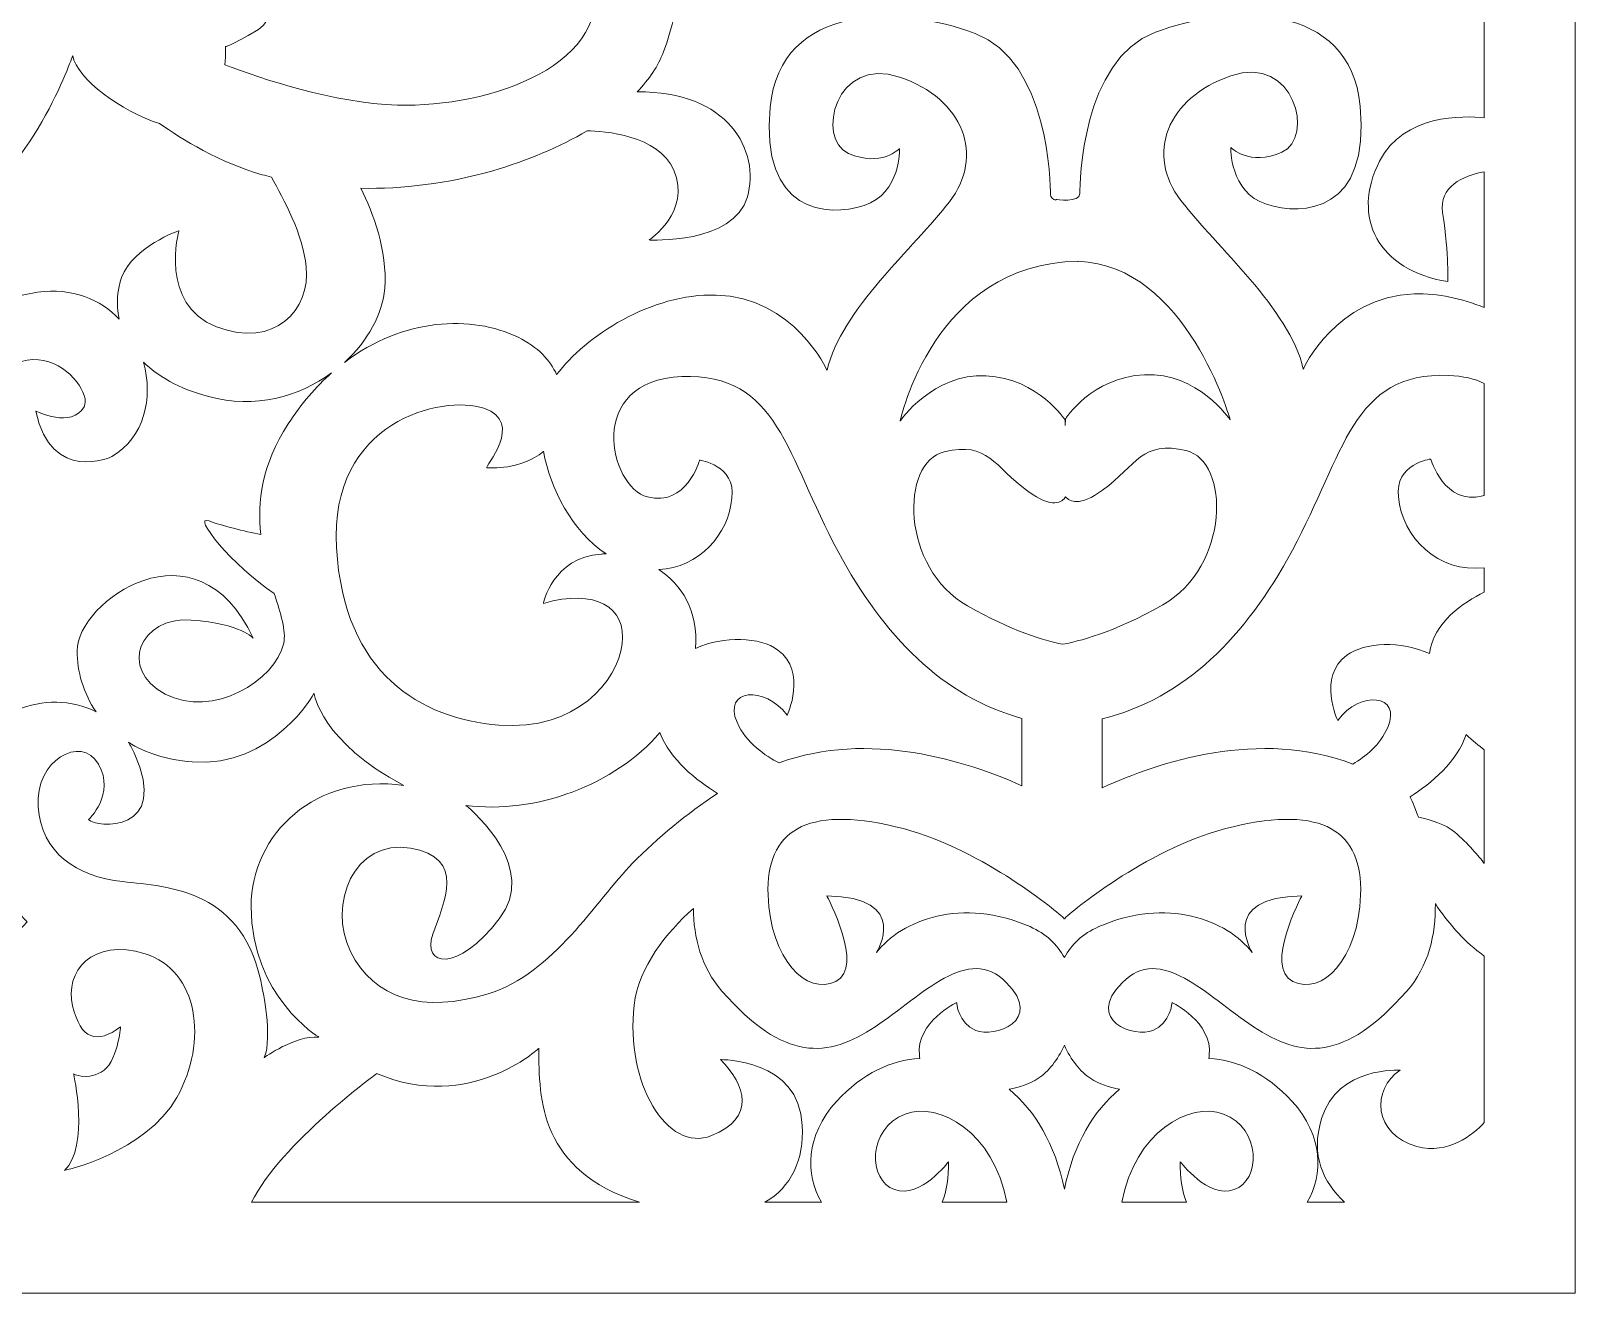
# Model space of a CAD drawing. Header units: centimetres. Extents: x 11.9 to 35.9, y -12.9 to 10.3.
# Drawn here: x 18.739 to 23.257, y -12.938 to -9.247 of the extents above; entities that cross this region are included whole.
import ezdxf

# ---------------------------------------------------------------- set-up
doc = ezdxf.new("R2010")
doc.units = ezdxf.units.CM
doc.header["$MEASUREMENT"] = 0
doc.layers.add('layer 1', color=7, linetype='Continuous')

msp = doc.modelspace()

# ---------------------------------------------------------------- linework, layer by layer
at = {"layer": 'layer 1', "color": 242, "lineweight": 9}
for points, knots in [([(11.89757, 10.312), (11.89757, 10.312), (23.25708, 10.312), (23.25708, 10.312), (23.25708, 10.312), (23.25708, 10.312), (23.25708, -12.93846), (23.25708, -12.93846), (23.25708, -12.93846), (23.25708, -12.93846), (11.89757, -12.93846), (11.89757, -12.93846), (11.89757, -12.93846), (11.89757, -12.93846), (11.89757, 10.312), (11.89757, 10.312)], [0, 0, 0, 0, 0.2, 0.2, 0.2, 0.2, 0.4, 0.4, 0.4, 0.4, 0.6, 0.6, 0.6, 0.6, 1, 1, 1, 1]), ([(22.99136, -8.97081), (22.99136, -8.97081), (22.99136, -9.50052), (22.99136, -9.50052), (22.99136, -9.50052), (22.93196, -9.4946), (22.75484, -9.4895), (22.68506, -9.62712), (22.68506, -9.62712), (22.60067, -9.79367), (22.68121, -9.94713), (22.88456, -9.97978), (22.88456, -9.97978), (22.88456, -9.97978), (22.8884, -9.90793), (22.86923, -9.77735), (22.86923, -9.77735), (22.85811, -9.70166), (22.92941, -9.67089), (22.99136, -9.65843), (22.99136, -9.65843), (22.99136, -9.65843), (22.99136, -10.05587), (22.99136, -10.05587), (22.99136, -10.05587), (22.92619, -10.02948), (22.85601, -10.01371), (22.78656, -10.01586), (22.78656, -10.01586), (22.55758, -10.02292), (22.46184, -10.23555), (22.46184, -10.23555), (22.46184, -10.23555), (22.42023, -10.05837), (22.2079, -9.8777), (22.10381, -9.74301), (22.10381, -9.74301), (21.99974, -9.60836), (22.06217, -9.44183), (22.24953, -9.37807), (22.24953, -9.37807), (22.43689, -9.31428), (22.49517, -9.55877), (22.39941, -9.60128), (22.39941, -9.60128), (22.30365, -9.64381), (22.24953, -9.58712), (22.24953, -9.58712), (22.24953, -9.58712), (22.24953, -9.58712), (22.24537, -9.71821), (22.35361, -9.75362), (22.35361, -9.75362), (22.46184, -9.78907), (22.65754, -9.7749), (22.62839, -9.46663), (22.62839, -9.46663), (22.59925, -9.15834), (22.24537, -9.169), (22.02886, -9.2505), (22.02886, -9.2505), (21.81237, -9.332), (21.80822, -9.69343), (21.80822, -9.72174), (21.80822, -9.72174), (21.80822, -9.75012), (21.73747, -9.73947), (21.73747, -9.73947), (21.73747, -9.73947), (21.73747, -9.73947), (21.73814, -9.74177), (21.73814, -9.74177), (21.73814, -9.74177), (21.72872, -9.73897), (21.7219, -9.73392), (21.7219, -9.72515), (21.7219, -9.72515), (21.7219, -9.69683), (21.71774, -9.33538), (21.50125, -9.2539), (21.50125, -9.2539), (21.28475, -9.17241), (20.93089, -9.16174), (20.90176, -9.47002), (20.90176, -9.47002), (20.87259, -9.7783), (21.06826, -9.79248), (21.17648, -9.75704), (21.17648, -9.75704), (21.28475, -9.72163), (21.28058, -9.59049), (21.28058, -9.59049), (21.28058, -9.59049), (21.28058, -9.59049), (21.22649, -9.64721), (21.13074, -9.60471), (21.13074, -9.60471), (21.03497, -9.56213), (21.09326, -9.31764), (21.28058, -9.38141), (21.28058, -9.38141), (21.46795, -9.44523), (21.53038, -9.61178), (21.42631, -9.74641), (21.42631, -9.74641), (21.32224, -9.88107), (21.1099, -10.06178), (21.06826, -10.23893), (21.06826, -10.23893), (21.06826, -10.23893), (20.97249, -10.02634), (20.74355, -10.01923), (20.74355, -10.01923), (20.55493, -10.0134), (20.36063, -10.13983), (20.27707, -10.25191), (20.27707, -10.25191), (20.25826, -10.21035), (20.22292, -10.17138), (20.16407, -10.14275), (20.16407, -10.14275), (20.02812, -10.07666), (19.82857, -10.08572), (19.65639, -10.21601), (19.65639, -10.21601), (19.72442, -10.1538), (19.76824, -10.07448), (19.77405, -9.99918), (19.77405, -9.99918), (19.78256, -9.8889), (19.73953, -9.77767), (19.70416, -9.70701), (19.70416, -9.70701), (19.8263, -9.70902), (19.95757, -9.6936), (20.08991, -9.6554), (20.08991, -9.6554), (20.19237, -9.62586), (20.28678, -9.5858), (20.36608, -9.53865), (20.36608, -9.53865), (20.41466, -9.53958), (20.5757, -9.55067), (20.61958, -9.65419), (20.61958, -9.65419), (20.67152, -9.77649), (20.54772, -9.85807), (20.54772, -9.85807), (20.54772, -9.85807), (20.54772, -9.85807), (20.79527, -9.87166), (20.83518, -9.73235), (20.83518, -9.73235), (20.8736, -9.59837), (20.77909, -9.42045), (20.5126, -9.4251), (20.5126, -9.4251), (20.54811, -9.38787), (20.57446, -9.34857), (20.58947, -9.30821), (20.58947, -9.30821), (20.64364, -9.16289), (20.65194, -9.02825), (20.64364, -8.89008), (20.64364, -8.89008), (20.63527, -8.75188), (20.76852, -8.59954), (20.87259, -8.67746), (20.87259, -8.67746), (20.97669, -8.75542), (20.92672, -8.86172), (20.75603, -8.88651), (20.75603, -8.88651), (20.75603, -8.88651), (20.79348, -8.98931), (20.92256, -8.97864), (20.92256, -8.97864), (20.9687, -8.97486), (21.00464, -8.96109), (21.03077, -8.93769), (21.03077, -8.93769), (21.04166, -8.97185), (21.08749, -9.07456), (21.2533, -9.12888), (21.2533, -9.12888), (21.44514, -9.19166), (21.70465, -9.06254), (21.76258, -8.77359), (21.76258, -8.77359), (21.82059, -9.06254), (22.08, -9.19166), (22.27184, -9.12888), (22.27184, -9.12888), (22.44718, -9.07146), (22.48825, -8.95996), (22.49592, -8.93254), (22.49592, -8.93254), (22.55668, -9.04003), (22.67189, -9.09757), (22.81548, -8.89596), (22.81548, -8.89596), (22.81548, -8.89596), (22.7388, -8.93184), (22.66973, -8.88618), (22.66973, -8.88618), (22.60067, -8.84041), (22.61985, -8.62168), (22.7388, -8.6935), (22.7388, -8.6935), (22.84515, -8.75772), (22.9668, -8.93417), (22.99136, -8.97081)], [0, 0, 0, 0, 0.0185185, 0.0185185, 0.0185185, 0.0185185, 0.037037, 0.037037, 0.037037, 0.037037, 0.0555556, 0.0555556, 0.0555556, 0.0555556, 0.0740741, 0.0740741, 0.0740741, 0.0740741, 0.0925926, 0.0925926, 0.0925926, 0.0925926, 0.1111111, 0.1111111, 0.1111111, 0.1111111, 0.1296296, 0.1296296, 0.1296296, 0.1296296, 0.1481481, 0.1481481, 0.1481481, 0.1481481, 0.1666667, 0.1666667, 0.1666667, 0.1666667, 0.1851852, 0.1851852, 0.1851852, 0.1851852, 0.2037037, 0.2037037, 0.2037037, 0.2037037, 0.2222222, 0.2222222, 0.2222222, 0.2222222, 0.2407407, 0.2407407, 0.2407407, 0.2407407, 0.2592593, 0.2592593, 0.2592593, 0.2592593, 0.2777778, 0.2777778, 0.2777778, 0.2777778, 0.2962963, 0.2962963, 0.2962963, 0.2962963, 0.3148148, 0.3148148, 0.3148148, 0.3148148, 0.3333333, 0.3333333, 0.3333333, 0.3333333, 0.3518519, 0.3518519, 0.3518519, 0.3518519, 0.3703704, 0.3703704, 0.3703704, 0.3703704, 0.3888889, 0.3888889, 0.3888889, 0.3888889, 0.4074074, 0.4074074, 0.4074074, 0.4074074, 0.4259259, 0.4259259, 0.4259259, 0.4259259, 0.4444444, 0.4444444, 0.4444444, 0.4444444, 0.462963, 0.462963, 0.462963, 0.462963, 0.4814815, 0.4814815, 0.4814815, 0.4814815, 0.5, 0.5, 0.5, 0.5, 0.5185185, 0.5185185, 0.5185185, 0.5185185, 0.537037, 0.537037, 0.537037, 0.537037, 0.5555556, 0.5555556, 0.5555556, 0.5555556, 0.5740741, 0.5740741, 0.5740741, 0.5740741, 0.5925926, 0.5925926, 0.5925926, 0.5925926, 0.6111111, 0.6111111, 0.6111111, 0.6111111, 0.6296296, 0.6296296, 0.6296296, 0.6296296, 0.6481481, 0.6481481, 0.6481481, 0.6481481, 0.6666667, 0.6666667, 0.6666667, 0.6666667, 0.6851852, 0.6851852, 0.6851852, 0.6851852, 0.7037037, 0.7037037, 0.7037037, 0.7037037, 0.7222222, 0.7222222, 0.7222222, 0.7222222, 0.7407407, 0.7407407, 0.7407407, 0.7407407, 0.7592593, 0.7592593, 0.7592593, 0.7592593, 0.7777778, 0.7777778, 0.7777778, 0.7777778, 0.7962963, 0.7962963, 0.7962963, 0.7962963, 0.8148148, 0.8148148, 0.8148148, 0.8148148, 0.8333333, 0.8333333, 0.8333333, 0.8333333, 0.8518519, 0.8518519, 0.8518519, 0.8518519, 0.8703704, 0.8703704, 0.8703704, 0.8703704, 0.8888889, 0.8888889, 0.8888889, 0.8888889, 0.9074074, 0.9074074, 0.9074074, 0.9074074, 0.9259259, 0.9259259, 0.9259259, 0.9259259, 0.9444444, 0.9444444, 0.9444444, 0.9444444, 0.962963, 0.962963, 0.962963, 0.962963, 1, 1, 1, 1]), ([(19.64617, -8.92678), (19.58766, -8.9631), (19.50509, -8.97426), (19.40892, -8.93428), (19.40892, -8.93428), (19.40892, -8.93428), (19.49503, -9.18782), (19.40445, -9.24223), (19.40445, -9.24223), (19.3139, -9.29662), (19.30857, -9.29211), (19.30857, -9.29211), (19.30857, -9.29211), (19.30857, -9.29211), (19.30903, -9.31436), (19.30639, -9.34536), (19.30639, -9.34536), (19.41591, -9.38754), (19.62456, -9.45785), (19.81159, -9.46354), (19.81159, -9.46354), (20.0801, -9.47168), (20.4574, -9.3438), (20.38064, -9.07716), (20.38064, -9.07716), (20.30392, -8.81047), (19.94584, -8.81868), (19.86593, -8.88941), (19.86593, -8.88941), (19.78599, -8.96014), (19.84012, -9.12745), (19.84012, -9.12745), (19.84012, -9.12745), (19.84012, -9.12745), (19.66814, -9.07477), (19.64617, -8.92678)], [0, 0, 0, 0, 0.1, 0.1, 0.1, 0.1, 0.2, 0.2, 0.2, 0.2, 0.3, 0.3, 0.3, 0.3, 0.4, 0.4, 0.4, 0.4, 0.5, 0.5, 0.5, 0.5, 0.6, 0.6, 0.6, 0.6, 0.7, 0.7, 0.7, 0.7, 0.8, 0.8, 0.8, 0.8, 1, 1, 1, 1]), ([(17.71829, -10.04415), (17.68783, -10.00935), (17.61393, -9.91342), (17.63004, -9.81744), (17.63004, -9.81744), (17.65022, -9.69725), (17.91753, -9.62856), (18.03355, -9.68007), (18.03355, -9.68007), (18.14959, -9.73159), (18.08904, -9.86039), (18.08904, -9.86039), (18.08904, -9.86039), (18.14148, -9.82771), (18.1618, -9.78955), (18.16294, -9.75072), (18.16294, -9.75072), (18.27551, -9.81581), (18.3997, -9.83849), (18.50928, -9.78639), (18.50928, -9.78639), (18.73841, -9.67759), (18.86096, -9.31929), (18.86096, -9.31929), (18.86096, -9.31929), (18.87359, -9.3876), (19.00346, -9.48152), (19.11514, -9.51753), (19.11514, -9.51753), (19.1788, -9.56223), (19.29291, -9.63331), (19.41567, -9.66719), (19.41567, -9.66719), (19.42455, -9.66963), (19.43346, -9.67196), (19.44257, -9.67419), (19.44257, -9.67419), (19.4788, -9.73914), (19.53454, -9.84152), (19.5443, -9.93652), (19.5443, -9.93652), (19.55724, -10.06199), (19.45205, -10.17729), (19.28202, -10.11206), (19.28202, -10.11206), (19.11199, -10.04688), (19.17188, -9.83091), (19.17188, -9.83091), (19.17188, -9.83091), (19.17188, -9.83091), (19.03788, -9.87677), (19.00407, -9.96801), (19.00407, -9.96801), (18.99216, -10.00009), (18.98723, -10.04375), (18.99739, -10.09001), (18.99739, -10.09001), (18.94229, -10.03203), (18.86102, -9.99664), (18.75835, -10.01094), (18.75835, -10.01094), (18.45067, -10.05389), (18.41582, -10.30961), (18.41582, -10.30961), (18.41582, -10.30961), (18.30256, -10.14275), (17.98027, -9.97228), (17.72333, -10.04268), (17.72333, -10.04268), (17.72162, -10.04315), (17.71997, -10.04366), (17.71829, -10.04415)], [0, 0, 0, 0, 0.0526316, 0.0526316, 0.0526316, 0.0526316, 0.1052632, 0.1052632, 0.1052632, 0.1052632, 0.1578947, 0.1578947, 0.1578947, 0.1578947, 0.2105263, 0.2105263, 0.2105263, 0.2105263, 0.2631579, 0.2631579, 0.2631579, 0.2631579, 0.3157895, 0.3157895, 0.3157895, 0.3157895, 0.3684211, 0.3684211, 0.3684211, 0.3684211, 0.4210526, 0.4210526, 0.4210526, 0.4210526, 0.4736842, 0.4736842, 0.4736842, 0.4736842, 0.5263158, 0.5263158, 0.5263158, 0.5263158, 0.5789474, 0.5789474, 0.5789474, 0.5789474, 0.6315789, 0.6315789, 0.6315789, 0.6315789, 0.6842105, 0.6842105, 0.6842105, 0.6842105, 0.7368421, 0.7368421, 0.7368421, 0.7368421, 0.7894737, 0.7894737, 0.7894737, 0.7894737, 0.8421053, 0.8421053, 0.8421053, 0.8421053, 0.8947368, 0.8947368, 0.8947368, 0.8947368, 1, 1, 1, 1]), ([(21.76499, -10.40037), (21.76499, -10.40037), (21.76558, -10.38146), (21.76558, -10.38146), (21.76558, -10.38146), (21.76558, -10.38146), (21.84159, -10.26051), (21.99685, -10.25209), (21.99685, -10.25209), (22.15212, -10.24365), (22.24795, -10.38423), (22.24795, -10.38423), (22.24795, -10.38423), (22.24795, -10.38423), (22.1216, -9.93184), (21.80254, -9.92044), (21.80254, -9.92044), (21.80254, -9.92044), (21.80254, -9.92059), (21.80254, -9.92059), (21.80254, -9.92059), (21.37864, -9.92657), (21.2822, -10.38764), (21.2822, -10.38764), (21.2822, -10.38764), (21.2822, -10.38764), (21.37801, -10.24709), (21.53328, -10.25549), (21.53328, -10.25549), (21.68857, -10.26395), (21.76451, -10.38485), (21.76451, -10.38485), (21.76451, -10.38485), (21.76451, -10.38485), (21.76499, -10.40037), (21.76499, -10.40037)], [0, 0, 0, 0, 0.1, 0.1, 0.1, 0.1, 0.2, 0.2, 0.2, 0.2, 0.3, 0.3, 0.3, 0.3, 0.4, 0.4, 0.4, 0.4, 0.5, 0.5, 0.5, 0.5, 0.6, 0.6, 0.6, 0.6, 0.7, 0.7, 0.7, 0.7, 0.8, 0.8, 0.8, 0.8, 1, 1, 1, 1]), ([(19.06789, -10.21523), (19.10924, -10.25617), (19.17036, -10.29229), (19.25791, -10.31605), (19.25791, -10.31605), (19.39449, -10.35314), (19.52358, -10.31631), (19.61857, -10.24695), (19.61857, -10.24695), (19.57314, -10.2872), (19.53023, -10.33662), (19.49163, -10.39611), (19.49163, -10.39611), (19.41437, -10.51513), (19.40106, -10.62457), (19.41114, -10.71997), (19.41114, -10.71997), (19.3644, -10.70974), (19.29682, -10.69384), (19.26037, -10.68007), (19.26037, -10.68007), (19.20563, -10.65931), (19.33022, -10.81271), (19.45087, -10.89196), (19.45087, -10.89196), (19.46968, -10.9522), (19.48597, -11.0014), (19.47847, -11.03713), (19.47847, -11.03713), (19.45529, -11.14681), (19.2703, -11.25926), (19.13152, -11.18614), (19.13152, -11.18614), (18.99281, -11.11304), (19.05885, -10.95842), (19.20752, -10.96966), (19.20752, -10.96966), (19.35619, -10.98094), (19.38919, -11.02308), (19.38919, -11.02308), (19.38919, -11.02308), (19.22404, -10.66601), (18.87385, -10.91622), (18.87385, -11.05965), (18.87385, -11.05965), (18.87385, -11.11983), (18.89172, -11.18353), (18.92984, -11.23843), (18.92984, -11.23843), (18.78648, -11.1636), (18.58228, -11.24326), (18.54115, -11.40468), (18.54115, -11.40468), (18.48703, -11.61728), (18.72775, -11.85233), (18.72775, -11.85233), (18.72775, -11.85233), (18.60306, -11.97207), (18.66382, -12.17345), (18.66382, -12.17345), (18.66382, -12.17345), (18.5775, -12.11903), (18.46883, -12.10541), (18.42086, -12.23873), (18.42086, -12.23873), (18.3729, -12.37207), (18.49118, -12.42649), (18.49118, -12.42649), (18.49118, -12.42649), (18.46883, -12.35845), (18.51994, -12.28225), (18.59667, -12.29313), (18.59667, -12.29313), (18.67343, -12.30401), (18.74054, -12.42919), (18.69258, -12.53263), (18.69258, -12.53263), (18.64463, -12.63595), (18.46238, -12.62782), (18.25138, -12.47002), (18.25138, -12.47002), (18.04039, -12.3122), (17.96912, -12.01088), (17.99527, -11.81817), (17.99527, -11.81817), (18.00597, -11.73906), (18.03133, -11.66934), (18.05757, -11.61458), (18.05757, -11.61458), (18.11685, -11.67156), (18.19137, -11.69911), (18.27403, -11.69911), (18.27403, -11.69911), (18.43386, -11.69911), (18.53138, -11.5436), (18.53138, -11.5436), (18.53138, -11.5436), (18.36491, -11.57369), (18.259, -11.51782), (18.18837, -11.38907), (18.18837, -11.38907), (18.11775, -11.26028), (18.19341, -11.13576), (18.3195, -11.01983), (18.3195, -11.01983), (18.44561, -10.90392), (18.50613, -10.50039), (18.50613, -10.50039), (18.50613, -10.50039), (18.6726, -9.99811), (18.92984, -10.28147), (18.89454, -10.34586), (18.89454, -10.34586), (18.85921, -10.41023), (18.75334, -10.35874), (18.75334, -10.35874), (18.75334, -10.35874), (18.79869, -10.57335), (18.97527, -10.49183), (18.97527, -10.49183), (18.97527, -10.49183), (19.07096, -10.43618), (19.09745, -10.31988), (19.06789, -10.21523)], [0, 0, 0, 0, 0.03125, 0.03125, 0.03125, 0.03125, 0.0625, 0.0625, 0.0625, 0.0625, 0.09375, 0.09375, 0.09375, 0.09375, 0.125, 0.125, 0.125, 0.125, 0.15625, 0.15625, 0.15625, 0.15625, 0.1875, 0.1875, 0.1875, 0.1875, 0.21875, 0.21875, 0.21875, 0.21875, 0.25, 0.25, 0.25, 0.25, 0.28125, 0.28125, 0.28125, 0.28125, 0.3125, 0.3125, 0.3125, 0.3125, 0.34375, 0.34375, 0.34375, 0.34375, 0.375, 0.375, 0.375, 0.375, 0.40625, 0.40625, 0.40625, 0.40625, 0.4375, 0.4375, 0.4375, 0.4375, 0.46875, 0.46875, 0.46875, 0.46875, 0.5, 0.5, 0.5, 0.5, 0.53125, 0.53125, 0.53125, 0.53125, 0.5625, 0.5625, 0.5625, 0.5625, 0.59375, 0.59375, 0.59375, 0.59375, 0.625, 0.625, 0.625, 0.625, 0.65625, 0.65625, 0.65625, 0.65625, 0.6875, 0.6875, 0.6875, 0.6875, 0.71875, 0.71875, 0.71875, 0.71875, 0.75, 0.75, 0.75, 0.75, 0.78125, 0.78125, 0.78125, 0.78125, 0.8125, 0.8125, 0.8125, 0.8125, 0.84375, 0.84375, 0.84375, 0.84375, 0.875, 0.875, 0.875, 0.875, 0.90625, 0.90625, 0.90625, 0.90625, 0.9375, 0.9375, 0.9375, 0.9375, 1, 1, 1, 1]), ([(20.57566, -10.82176), (20.64227, -10.86593), (20.69181, -10.94232), (20.68346, -11.05268), (20.68346, -11.05268), (20.7669, -11.01503), (20.8725, -11.01928), (20.92447, -11.05741), (20.92447, -11.05741), (21.0112, -11.12106), (20.9514, -11.24834), (20.9514, -11.24834), (20.9514, -11.24834), (20.88557, -11.15926), (20.76296, -11.17194), (20.80483, -11.26871), (20.80483, -11.26871), (20.8314, -11.33009), (20.88923, -11.36792), (20.928, -11.38736), (20.928, -11.38736), (21.19101, -11.29158), (21.47384, -11.38081), (21.63867, -11.45445), (21.63867, -11.45445), (21.63867, -11.45445), (21.63867, -11.25731), (21.63867, -11.25731), (21.63867, -11.25731), (21.40621, -11.19359), (21.23472, -11.01737), (21.10044, -10.76922), (21.10044, -10.76922), (20.94802, -10.4875), (20.92624, -10.24655), (20.64314, -10.25768), (20.64314, -10.25768), (20.36009, -10.26882), (20.42976, -10.58014), (20.54297, -10.60983), (20.54297, -10.60983), (20.65621, -10.63944), (20.69542, -10.50229), (20.69542, -10.50229), (20.69542, -10.50229), (20.69542, -10.50229), (20.80211, -10.51582), (20.78975, -10.61313), (20.78975, -10.61313), (20.78048, -10.71957), (20.69304, -10.81719), (20.57566, -10.82176)], [0, 0, 0, 0, 0.0714286, 0.0714286, 0.0714286, 0.0714286, 0.1428571, 0.1428571, 0.1428571, 0.1428571, 0.2142857, 0.2142857, 0.2142857, 0.2142857, 0.2857143, 0.2857143, 0.2857143, 0.2857143, 0.3571429, 0.3571429, 0.3571429, 0.3571429, 0.4285714, 0.4285714, 0.4285714, 0.4285714, 0.5, 0.5, 0.5, 0.5, 0.5714286, 0.5714286, 0.5714286, 0.5714286, 0.6428571, 0.6428571, 0.6428571, 0.6428571, 0.7142857, 0.7142857, 0.7142857, 0.7142857, 0.7857143, 0.7857143, 0.7857143, 0.7857143, 0.8571429, 0.8571429, 0.8571429, 0.8571429, 1, 1, 1, 1]), ([(22.99136, -10.27752), (22.99136, -10.27752), (22.99136, -10.60514), (22.99136, -10.60514), (22.99136, -10.60514), (22.98995, -10.60561), (22.98854, -10.60603), (22.98712, -10.60641), (22.98712, -10.60641), (22.87393, -10.63604), (22.83468, -10.49893), (22.83468, -10.49893), (22.83468, -10.49893), (22.83468, -10.49893), (22.728, -10.51239), (22.74036, -10.60971), (22.74036, -10.60971), (22.75059, -10.72708), (22.85576, -10.83363), (22.99136, -10.81664), (22.99136, -10.81664), (22.99136, -10.81664), (22.99136, -10.88844), (22.99136, -10.88844), (22.99136, -10.88844), (22.93082, -10.91812), (22.84286, -10.97639), (22.83115, -11.06809), (22.83115, -11.06809), (22.74758, -11.02997), (22.64142, -11.03415), (22.58925, -11.07245), (22.58925, -11.07245), (22.50252, -11.13606), (22.56233, -11.26334), (22.56233, -11.26334), (22.56233, -11.26334), (22.62815, -11.17426), (22.75075, -11.18699), (22.70887, -11.28369), (22.70887, -11.28369), (22.6868, -11.33469), (22.64312, -11.36949), (22.60672, -11.39085), (22.60672, -11.39085), (22.33405, -11.28671), (22.03828, -11.38477), (21.87365, -11.4603), (21.87365, -11.4603), (21.87365, -11.4603), (21.87365, -11.25862), (21.87365, -11.25862), (21.87365, -11.25862), (22.1152, -11.19908), (22.29198, -11.02025), (22.42967, -10.76577), (22.42967, -10.76577), (22.58212, -10.4841), (22.60389, -10.24317), (22.88697, -10.25428), (22.88697, -10.25428), (22.92936, -10.25594), (22.96376, -10.26434), (22.99136, -10.27752)], [0, 0, 0, 0, 0.0588235, 0.0588235, 0.0588235, 0.0588235, 0.1176471, 0.1176471, 0.1176471, 0.1176471, 0.1764706, 0.1764706, 0.1764706, 0.1764706, 0.2352941, 0.2352941, 0.2352941, 0.2352941, 0.2941176, 0.2941176, 0.2941176, 0.2941176, 0.3529412, 0.3529412, 0.3529412, 0.3529412, 0.4117647, 0.4117647, 0.4117647, 0.4117647, 0.4705882, 0.4705882, 0.4705882, 0.4705882, 0.5294118, 0.5294118, 0.5294118, 0.5294118, 0.5882353, 0.5882353, 0.5882353, 0.5882353, 0.6470588, 0.6470588, 0.6470588, 0.6470588, 0.7058824, 0.7058824, 0.7058824, 0.7058824, 0.7647059, 0.7647059, 0.7647059, 0.7647059, 0.8235294, 0.8235294, 0.8235294, 0.8235294, 0.8823529, 0.8823529, 0.8823529, 0.8823529, 1, 1, 1, 1]), ([(20.23837, -10.47617), (20.23831, -10.47621), (20.23823, -10.4763), (20.23813, -10.47641), (20.23813, -10.47641), (20.17281, -10.53198), (20.08132, -10.52453), (20.07263, -10.52453), (20.07263, -10.52453), (20.06394, -10.52453), (20.18584, -10.3911), (20.06394, -10.35036), (20.06394, -10.35036), (19.942, -10.30961), (19.61102, -10.3874), (19.63281, -10.75806), (19.63281, -10.75806), (19.65451, -11.12873), (19.88103, -11.25846), (20.10747, -11.27698), (20.10747, -11.27698), (20.33395, -11.29556), (20.45588, -11.14725), (20.46894, -11.03978), (20.46894, -11.03978), (20.48199, -10.9323), (20.39056, -10.87669), (20.23813, -10.92114), (20.23813, -10.92114), (20.23813, -10.92114), (20.26428, -10.78775), (20.40792, -10.77661), (20.40792, -10.77661), (20.41261, -10.77624), (20.41733, -10.77605), (20.42212, -10.776), (20.42212, -10.776), (20.32112, -10.71029), (20.25953, -10.58634), (20.23837, -10.47617)], [0, 0, 0, 0, 0.0909091, 0.0909091, 0.0909091, 0.0909091, 0.1818182, 0.1818182, 0.1818182, 0.1818182, 0.2727273, 0.2727273, 0.2727273, 0.2727273, 0.3636364, 0.3636364, 0.3636364, 0.3636364, 0.4545455, 0.4545455, 0.4545455, 0.4545455, 0.5454545, 0.5454545, 0.5454545, 0.5454545, 0.6363636, 0.6363636, 0.6363636, 0.6363636, 0.7272727, 0.7272727, 0.7272727, 0.7272727, 0.8181818, 0.8181818, 0.8181818, 0.8181818, 1, 1, 1, 1]), ([(21.75618, -11.04067), (21.80039, -11.03311), (21.90515, -11.00782), (22.05078, -10.9252), (22.05078, -10.9252), (22.24677, -10.81395), (22.24795, -10.50516), (22.11905, -10.47425), (22.11905, -10.47425), (21.99023, -10.44332), (21.97368, -10.51636), (21.87461, -10.58949), (21.87461, -10.58949), (21.80729, -10.63915), (21.7781, -10.62396), (21.7663, -10.6091), (21.7663, -10.6091), (21.75631, -10.62462), (21.72802, -10.64637), (21.6555, -10.59289), (21.6555, -10.59289), (21.55638, -10.51978), (21.53987, -10.44669), (21.41102, -10.47763), (21.41102, -10.47763), (21.2822, -10.50854), (21.28334, -10.81738), (21.47935, -10.92858), (21.47935, -10.92858), (21.60815, -11.00165), (21.705, -11.02986), (21.75618, -11.04067)], [0, 0, 0, 0, 0.1111111, 0.1111111, 0.1111111, 0.1111111, 0.2222222, 0.2222222, 0.2222222, 0.2222222, 0.3333333, 0.3333333, 0.3333333, 0.3333333, 0.4444444, 0.4444444, 0.4444444, 0.4444444, 0.5555556, 0.5555556, 0.5555556, 0.5555556, 0.6666667, 0.6666667, 0.6666667, 0.6666667, 0.7777778, 0.7777778, 0.7777778, 0.7777778, 1, 1, 1, 1]), ([(19.02416, -11.32738), (19.03014, -11.33715), (19.03573, -11.34758), (19.04075, -11.35864), (19.04075, -11.35864), (19.14897, -11.59601), (18.92838, -11.57829), (18.90754, -11.55352), (18.90754, -11.55352), (18.90754, -11.55352), (18.98693, -11.47919), (18.9365, -11.39122), (18.9365, -11.39122), (18.88606, -11.3032), (18.74986, -11.38047), (18.75994, -11.5157), (18.75994, -11.5157), (18.77003, -11.65093), (18.87089, -11.71962), (19.0071, -11.73463), (19.0071, -11.73463), (19.14325, -11.74967), (19.36548, -11.75902), (19.41545, -12.04601), (19.41545, -12.04601), (19.41545, -12.04601), (19.44711, -12.18702), (19.42152, -12.24959), (19.42152, -12.24959), (19.42152, -12.24959), (19.511, -12.18429), (19.58136, -12.18976), (19.58136, -12.18976), (19.58136, -12.18976), (19.38314, -12.07096), (19.38314, -11.80787), (19.38314, -11.80787), (19.38314, -11.59241), (19.57413, -11.4175), (19.83039, -11.45328), (19.83039, -11.45328), (19.58747, -11.32723), (19.56747, -11.18435), (19.56747, -11.18435), (19.56747, -11.18435), (19.56747, -11.18435), (19.4455, -11.403), (19.21032, -11.38445), (19.21032, -11.38445), (19.13483, -11.37854), (19.07315, -11.35769), (19.02416, -11.32738)], [0, 0, 0, 0, 0.0714286, 0.0714286, 0.0714286, 0.0714286, 0.1428571, 0.1428571, 0.1428571, 0.1428571, 0.2142857, 0.2142857, 0.2142857, 0.2142857, 0.2857143, 0.2857143, 0.2857143, 0.2857143, 0.3571429, 0.3571429, 0.3571429, 0.3571429, 0.4285714, 0.4285714, 0.4285714, 0.4285714, 0.5, 0.5, 0.5, 0.5, 0.5714286, 0.5714286, 0.5714286, 0.5714286, 0.6428571, 0.6428571, 0.6428571, 0.6428571, 0.7142857, 0.7142857, 0.7142857, 0.7142857, 0.7857143, 0.7857143, 0.7857143, 0.7857143, 0.8571429, 0.8571429, 0.8571429, 0.8571429, 1, 1, 1, 1]), ([(20.57881, -11.29898), (20.44863, -11.45215), (20.21577, -11.53827), (20.01118, -11.51192), (20.01118, -11.51192), (20.03728, -11.53335), (20.22357, -11.69445), (20.10891, -11.84405), (20.10891, -11.84405), (19.98583, -12.00466), (19.88193, -11.98138), (19.91471, -11.88824), (19.91471, -11.88824), (19.94755, -11.79514), (20.01319, -11.66479), (19.84905, -11.63687), (19.84905, -11.63687), (19.68494, -11.60893), (19.60564, -11.80212), (19.67404, -11.93949), (19.67404, -11.93949), (19.7424, -12.07684), (19.88537, -12.12209), (20.07695, -12.0628), (20.07695, -12.0628), (20.2686, -12.00349), (20.39056, -11.79221), (20.49943, -11.68103), (20.49943, -11.68103), (20.57157, -11.60734), (20.65898, -11.53532), (20.74781, -11.47676), (20.74781, -11.47676), (20.68546, -11.4391), (20.60976, -11.37785), (20.57881, -11.29898)], [0, 0, 0, 0, 0.1, 0.1, 0.1, 0.1, 0.2, 0.2, 0.2, 0.2, 0.3, 0.3, 0.3, 0.3, 0.4, 0.4, 0.4, 0.4, 0.5, 0.5, 0.5, 0.5, 0.6, 0.6, 0.6, 0.6, 0.7, 0.7, 0.7, 0.7, 0.8, 0.8, 0.8, 0.8, 1, 1, 1, 1]), ([(22.99136, -11.34925), (22.99136, -11.34925), (22.99136, -11.68167), (22.99136, -11.68167), (22.99136, -11.68167), (22.97581, -11.66183), (22.94324, -11.62259), (22.90525, -11.59023), (22.90525, -11.59023), (22.87884, -11.56776), (22.83545, -11.55418), (22.79837, -11.54623), (22.79837, -11.54623), (22.78675, -11.51376), (22.77698, -11.49211), (22.77435, -11.48651), (22.77435, -11.48651), (22.83747, -11.44697), (22.91124, -11.38431), (22.93836, -11.30446), (22.93836, -11.30446), (22.95723, -11.32266), (22.97576, -11.33767), (22.99136, -11.34925)], [0, 0, 0, 0, 0.1428571, 0.1428571, 0.1428571, 0.1428571, 0.2857143, 0.2857143, 0.2857143, 0.2857143, 0.4285714, 0.4285714, 0.4285714, 0.4285714, 0.5714286, 0.5714286, 0.5714286, 0.5714286, 0.7142857, 0.7142857, 0.7142857, 0.7142857, 1, 1, 1, 1]), ([(21.76258, -11.95685), (21.74187, -11.91927), (21.70931, -11.88732), (21.6621, -11.8666), (21.6621, -11.8666), (21.4639, -11.77941), (21.28552, -11.84689), (21.21287, -11.94251), (21.21287, -11.94251), (21.21287, -11.94251), (21.31525, -11.77941), (21.06748, -11.77663), (21.06748, -11.77663), (21.06748, -11.77663), (21.1798, -11.98465), (21.09388, -12.02681), (21.09388, -12.02681), (21.00801, -12.069), (20.9023, -11.96216), (20.89565, -11.77381), (20.89565, -11.77381), (20.88907, -11.58541), (21.00801, -11.51233), (21.269, -11.5742), (21.269, -11.5742), (21.50982, -11.63127), (21.72817, -11.81285), (21.76043, -11.84054), (21.76043, -11.84054), (21.76043, -11.84054), (21.76064, -11.84405), (21.76064, -11.84405), (21.76064, -11.84405), (21.76064, -11.84405), (21.76135, -11.84348), (21.76258, -11.84237), (21.76258, -11.84237), (21.76387, -11.84348), (21.76451, -11.84405), (21.76451, -11.84405), (21.76451, -11.84405), (21.76451, -11.84405), (21.76472, -11.84054), (21.76472, -11.84054), (21.76472, -11.84054), (21.7969, -11.81293), (22.01523, -11.6313), (22.25615, -11.5742), (22.25615, -11.5742), (22.51718, -11.51233), (22.63607, -11.58541), (22.62948, -11.77381), (22.62948, -11.77381), (22.62289, -11.96216), (22.51718, -12.069), (22.43126, -12.02681), (22.43126, -12.02681), (22.34536, -11.98465), (22.4577, -11.77663), (22.4577, -11.77663), (22.4577, -11.77663), (22.20992, -11.77941), (22.31233, -11.94251), (22.31233, -11.94251), (22.31233, -11.94251), (22.23964, -11.84689), (22.06126, -11.77941), (21.86306, -11.8666), (21.86306, -11.8666), (21.81584, -11.88732), (21.78328, -11.91927), (21.76258, -11.95685)], [0, 0, 0, 0, 0.0526316, 0.0526316, 0.0526316, 0.0526316, 0.1052632, 0.1052632, 0.1052632, 0.1052632, 0.1578947, 0.1578947, 0.1578947, 0.1578947, 0.2105263, 0.2105263, 0.2105263, 0.2105263, 0.2631579, 0.2631579, 0.2631579, 0.2631579, 0.3157895, 0.3157895, 0.3157895, 0.3157895, 0.3684211, 0.3684211, 0.3684211, 0.3684211, 0.4210526, 0.4210526, 0.4210526, 0.4210526, 0.4736842, 0.4736842, 0.4736842, 0.4736842, 0.5263158, 0.5263158, 0.5263158, 0.5263158, 0.5789474, 0.5789474, 0.5789474, 0.5789474, 0.6315789, 0.6315789, 0.6315789, 0.6315789, 0.6842105, 0.6842105, 0.6842105, 0.6842105, 0.7368421, 0.7368421, 0.7368421, 0.7368421, 0.7894737, 0.7894737, 0.7894737, 0.7894737, 0.8421053, 0.8421053, 0.8421053, 0.8421053, 0.8947368, 0.8947368, 0.8947368, 0.8947368, 1, 1, 1, 1]), ([(21.05197, -12.67274), (21.05197, -12.67274), (20.88649, -12.67274), (20.88649, -12.67274), (20.88649, -12.67274), (20.96411, -12.62875), (21.00034, -12.54786), (20.99592, -12.44824), (20.99592, -12.44824), (20.98722, -12.25181), (20.75638, -12.25549), (20.75638, -12.25549), (20.75638, -12.25549), (20.83043, -12.32965), (20.86092, -12.42603), (20.73024, -12.47792), (20.73024, -12.47792), (20.59963, -12.52979), (20.47768, -12.32223), (20.5038, -12.09614), (20.5038, -12.09614), (20.51673, -11.98407), (20.59813, -11.88475), (20.67706, -11.81306), (20.67706, -11.81306), (20.67807, -11.89825), (20.69924, -11.98557), (20.76077, -12.05538), (20.76077, -12.05538), (20.94366, -12.26296), (21.06997, -12.25181), (21.20933, -12.15917), (21.20933, -12.15917), (21.34869, -12.06651), (21.48043, -11.91721), (21.59275, -12.02964), (21.59275, -12.02964), (21.70504, -12.14212), (21.55638, -12.19275), (21.50354, -12.17021), (21.50354, -12.17021), (21.45064, -12.14776), (21.44738, -12.08874), (21.44738, -12.08874), (21.44738, -12.08874), (21.44738, -12.08874), (21.32851, -12.14491), (21.33836, -12.24336), (21.33836, -12.24336), (21.33866, -12.24625), (21.33917, -12.24904), (21.33978, -12.25186), (21.33978, -12.25186), (21.25714, -12.25677), (21.17261, -12.29428), (21.09571, -12.37802), (21.09571, -12.37802), (21.0046, -12.47725), (21.0048, -12.592), (21.05197, -12.67274)], [0, 0, 0, 0, 0.0625, 0.0625, 0.0625, 0.0625, 0.125, 0.125, 0.125, 0.125, 0.1875, 0.1875, 0.1875, 0.1875, 0.25, 0.25, 0.25, 0.25, 0.3125, 0.3125, 0.3125, 0.3125, 0.375, 0.375, 0.375, 0.375, 0.4375, 0.4375, 0.4375, 0.4375, 0.5, 0.5, 0.5, 0.5, 0.5625, 0.5625, 0.5625, 0.5625, 0.625, 0.625, 0.625, 0.625, 0.6875, 0.6875, 0.6875, 0.6875, 0.75, 0.75, 0.75, 0.75, 0.8125, 0.8125, 0.8125, 0.8125, 0.875, 0.875, 0.875, 0.875, 1, 1, 1, 1]), ([(22.99136, -11.9533), (22.99136, -11.9533), (22.99136, -12.4398), (22.99136, -12.4398), (22.99136, -12.4398), (22.95793, -12.47519), (22.88589, -12.53423), (22.79419, -12.50943), (22.79419, -12.50943), (22.66633, -12.47483), (22.66055, -12.34125), (22.74474, -12.28683), (22.74474, -12.28683), (22.74474, -12.28683), (22.56172, -12.27449), (22.51522, -12.42781), (22.51522, -12.42781), (22.48202, -12.5373), (22.52022, -12.61402), (22.5825, -12.67274), (22.5825, -12.67274), (22.5825, -12.67274), (22.47313, -12.67274), (22.47313, -12.67274), (22.47313, -12.67274), (22.52032, -12.592), (22.52056, -12.47725), (22.42946, -12.37802), (22.42946, -12.37802), (22.35257, -12.29428), (22.26801, -12.25677), (22.18535, -12.25186), (22.18535, -12.25186), (22.18601, -12.24904), (22.18651, -12.24625), (22.1868, -12.24336), (22.1868, -12.24336), (22.19672, -12.14491), (22.07781, -12.08874), (22.07781, -12.08874), (22.07781, -12.08874), (22.07781, -12.08874), (22.07448, -12.14776), (22.02165, -12.17021), (22.02165, -12.17021), (21.96874, -12.19275), (21.82009, -12.14212), (21.93244, -12.02964), (21.93244, -12.02964), (22.04471, -11.91721), (22.17647, -12.06651), (22.31585, -12.15917), (22.31585, -12.15917), (22.45519, -12.25181), (22.58151, -12.26296), (22.76445, -12.05538), (22.76445, -12.05538), (22.82926, -11.9818), (22.84925, -11.88872), (22.84812, -11.79921), (22.84812, -11.79921), (22.88306, -11.85232), (22.92661, -11.90401), (22.97983, -11.94395), (22.97983, -11.94395), (22.98385, -11.94697), (22.98768, -11.95009), (22.99136, -11.9533)], [0, 0, 0, 0, 0.0555556, 0.0555556, 0.0555556, 0.0555556, 0.1111111, 0.1111111, 0.1111111, 0.1111111, 0.1666667, 0.1666667, 0.1666667, 0.1666667, 0.2222222, 0.2222222, 0.2222222, 0.2222222, 0.2777778, 0.2777778, 0.2777778, 0.2777778, 0.3333333, 0.3333333, 0.3333333, 0.3333333, 0.3888889, 0.3888889, 0.3888889, 0.3888889, 0.4444444, 0.4444444, 0.4444444, 0.4444444, 0.5, 0.5, 0.5, 0.5, 0.5555556, 0.5555556, 0.5555556, 0.5555556, 0.6111111, 0.6111111, 0.6111111, 0.6111111, 0.6666667, 0.6666667, 0.6666667, 0.6666667, 0.7222222, 0.7222222, 0.7222222, 0.7222222, 0.7777778, 0.7777778, 0.7777778, 0.7777778, 0.8333333, 0.8333333, 0.8333333, 0.8333333, 0.8888889, 0.8888889, 0.8888889, 0.8888889, 1, 1, 1, 1]), ([(18.86367, -12.29714), (18.86367, -12.29714), (18.91149, -12.50845), (18.83674, -12.57974), (18.83674, -12.57974), (18.83674, -12.57974), (19.07304, -12.5288), (19.16572, -12.36587), (19.16572, -12.36587), (19.25846, -12.20295), (19.22856, -11.9942), (19.07304, -11.94581), (19.07304, -11.94581), (18.91749, -11.89748), (18.83674, -11.99929), (18.86064, -12.09858), (18.86064, -12.09858), (18.8846, -12.19789), (18.93245, -12.21056), (19.00125, -12.15966), (19.00125, -12.15966), (19.00125, -12.15966), (18.99225, -12.26658), (18.94443, -12.29205), (18.94443, -12.29205), (18.89655, -12.31749), (18.86367, -12.29714), (18.86367, -12.29714)], [0, 0, 0, 0, 0.125, 0.125, 0.125, 0.125, 0.25, 0.25, 0.25, 0.25, 0.375, 0.375, 0.375, 0.375, 0.5, 0.5, 0.5, 0.5, 0.625, 0.625, 0.625, 0.625, 0.75, 0.75, 0.75, 0.75, 1, 1, 1, 1]), ([(20.51921, -12.67274), (20.51921, -12.67274), (19.38393, -12.67274), (19.38393, -12.67274), (19.38393, -12.67274), (19.47075, -12.50052), (19.75037, -12.29631), (19.75037, -12.29631), (19.75037, -12.29631), (20.02473, -12.41121), (20.22507, -12.22216), (20.22507, -12.22216), (20.22507, -12.22216), (20.22507, -12.37396), (20.22817, -12.58013), (20.51921, -12.67274)], [0, 0, 0, 0, 0.2, 0.2, 0.2, 0.2, 0.4, 0.4, 0.4, 0.4, 0.6, 0.6, 0.6, 0.6, 1, 1, 1, 1]), ([(21.76258, -12.6344), (21.73543, -12.50139), (21.67592, -12.40385), (21.60073, -12.34228), (21.60073, -12.34228), (21.63161, -12.33656), (21.66076, -12.32629), (21.68524, -12.31082), (21.68524, -12.31082), (21.71645, -12.2911), (21.7435, -12.25603), (21.76258, -12.21365), (21.76258, -12.21365), (21.78163, -12.25603), (21.80877, -12.2911), (21.8399, -12.31082), (21.8399, -12.31082), (21.86436, -12.32629), (21.8935, -12.33656), (21.92442, -12.34228), (21.92442, -12.34228), (21.84923, -12.40385), (21.78976, -12.50139), (21.76258, -12.6344)], [0, 0, 0, 0, 0.1428571, 0.1428571, 0.1428571, 0.1428571, 0.2857143, 0.2857143, 0.2857143, 0.2857143, 0.4285714, 0.4285714, 0.4285714, 0.4285714, 0.5714286, 0.5714286, 0.5714286, 0.5714286, 0.7142857, 0.7142857, 0.7142857, 0.7142857, 1, 1, 1, 1]), ([(21.59447, -12.67274), (21.59447, -12.67274), (21.40534, -12.67274), (21.40534, -12.67274), (21.40534, -12.67274), (21.41841, -12.63969), (21.42426, -12.59974), (21.42332, -12.55425), (21.42332, -12.55425), (21.42332, -12.55425), (21.34296, -12.66209), (21.26566, -12.63583), (21.26566, -12.63583), (21.18842, -12.60949), (21.18533, -12.45695), (21.29657, -12.41486), (21.29657, -12.41486), (21.39654, -12.37704), (21.55627, -12.46871), (21.59447, -12.67274)], [0, 0, 0, 0, 0.1666667, 0.1666667, 0.1666667, 0.1666667, 0.3333333, 0.3333333, 0.3333333, 0.3333333, 0.5, 0.5, 0.5, 0.5, 0.6666667, 0.6666667, 0.6666667, 0.6666667, 1, 1, 1, 1]), ([(22.11979, -12.67274), (22.11979, -12.67274), (21.93066, -12.67274), (21.93066, -12.67274), (21.93066, -12.67274), (21.96885, -12.46871), (22.12861, -12.37704), (22.22856, -12.41486), (22.22856, -12.41486), (22.33982, -12.45695), (22.33673, -12.60949), (22.2595, -12.63583), (22.2595, -12.63583), (22.18221, -12.66209), (22.10188, -12.55425), (22.10188, -12.55425), (22.10188, -12.55425), (22.10092, -12.59974), (22.10674, -12.63969), (22.11979, -12.67274)], [0, 0, 0, 0, 0.1666667, 0.1666667, 0.1666667, 0.1666667, 0.3333333, 0.3333333, 0.3333333, 0.3333333, 0.5, 0.5, 0.5, 0.5, 0.6666667, 0.6666667, 0.6666667, 0.6666667, 1, 1, 1, 1])]:
    msp.add_open_spline(points, degree=3, knots=knots, dxfattribs=at)

doc.saveas('drawing.dxf')
